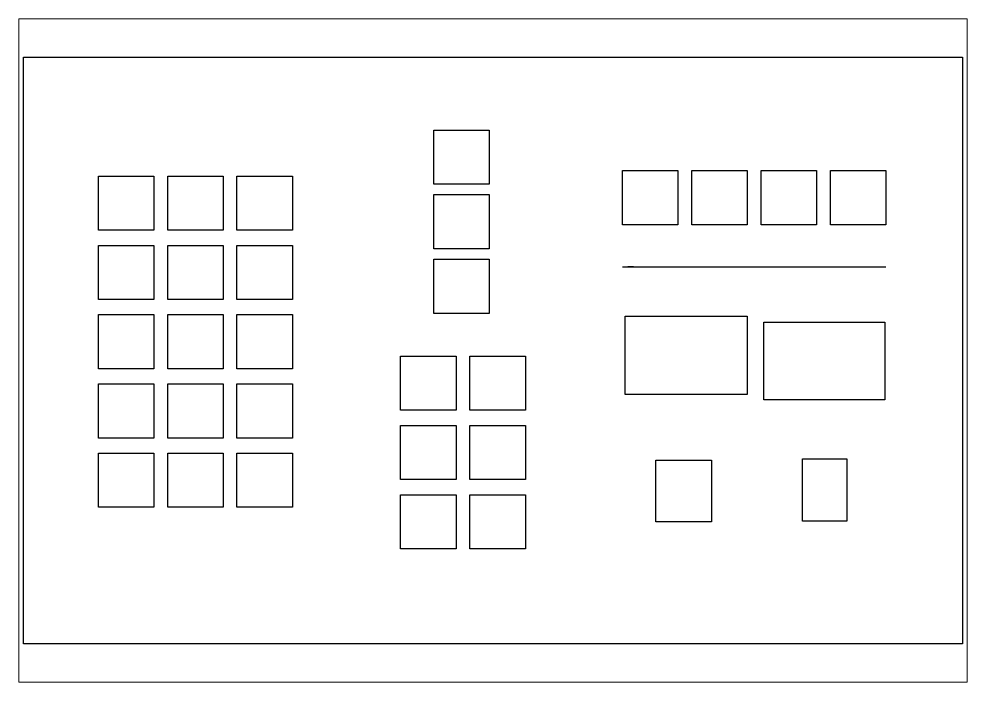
# Paper-space layout 'Layout1' of a CAD drawing. Header units: millimetres. Extents: x 0 to 289, y 0 to 202.
# The model-space entities are those that its viewports show. They can reach past a viewport. Long polylines and large blocks are cut down to what shows.
import ezdxf

# ---------------------------------------------------------------- set-up
doc = ezdxf.new("R2010")
doc.units = ezdxf.units.MM
doc.header["$XCLIPFRAME"] = 2
picture_1 = doc.add_image_def('image1.jpg', size_in_pixel=(1280, 800))
picture_2 = doc.add_image_def('image2.jpg', size_in_pixel=(44, 43))
picture_3 = doc.add_image_def('image3.png', size_in_pixel=(100, 141))
picture_4 = doc.add_image_def('image4.png', size_in_pixel=(165, 106))
picture_5 = doc.add_image_def('image5.png', size_in_pixel=(162, 104))
picture_6 = doc.add_image_def('image6.png', size_in_pixel=(76, 84))

# ---------------------------------------------------------------- blocks, each defined once
blk = doc.blocks.new('*U1')
image = blk.add_image(picture_2, insert=(-10, -9.77), size_in_units=(20, 19.55))
image.dxf.flags = 15
blk = doc.blocks.new('*U2')
at = {"color": 0, "linetype": 'ByBlock', "lineweight": -2, "transparency": 16777216}
for p in [(0, 100), (25, 100), (50, 100), (0, 75), (25, 75), (50, 75), (0, 50), (25, 50), (50, 50), (0, 25), (25, 25), (50, 25), (0, 0), (25, 0), (50, 0)]:
    blk.add_blockref('*U1', p, dxfattribs=at)
blk = doc.blocks.new('*U10')
image = blk.add_image(picture_2, insert=(-10, -9.77), size_in_units=(20, 19.55))
image.dxf.flags = 15
blk = doc.blocks.new('*U12')
at = {"color": 0, "linetype": 'ByBlock', "lineweight": -2, "transparency": 16777216}
for p in [(0, 50), (25, 50), (0, 25), (25, 25), (0, 0), (25, 0)]:
    blk.add_blockref('*U10', p, dxfattribs=at)
blk = doc.blocks.new('*U17')
image = blk.add_image(picture_2, insert=(-10, -9.77), size_in_units=(20, 19.55))
image.dxf.flags = 15
blk = doc.blocks.new('*U19')
at = {"color": 0, "linetype": 'ByBlock', "lineweight": -2, "transparency": 16777216}
for p in [(0, 46.6364), (0, 23.3182), (0, 0)]:
    blk.add_blockref('*U17', p, dxfattribs=at)
blk = doc.blocks.new('*U24')
image = blk.add_image(picture_2, insert=(-10, -9.77), size_in_units=(20, 19.55))
image.dxf.flags = 15
blk = doc.blocks.new('*U26')
at = {"color": 0, "linetype": 'ByBlock', "lineweight": -2, "transparency": 16777216}
for p in [(0, 0), (25, 0), (50, 0), (75, 0)]:
    blk.add_blockref('*U24', p, dxfattribs=at)

msp = doc.modelspace()

# ---------------------------------------------------------------- linework, layer by layer
for p, q in [((406, 186), (501, 186)), ((410, 186), (408, 186)), ((408, 186), (410, 186))]:
    msp.add_line(p, q)

# ---------------------------------------------------------------- block references
for name, p in [('*U19', (348, 179)), ('*U26', (416, 211)), ('*U2', (227, 109)), ('*U12', (336, 94))]:
    msp.add_blockref(name, p)

# ---------------------------------------------------------------- pictures from other files: only their frames are drawn
image = msp.add_image(picture_1, insert=(190, 50), size_in_units=(338.67, 211.67))
image.dxf.flags = 7
image = msp.add_image(picture_5, insert=(407, 140), size_in_units=(43.98, 28.24))
image.dxf.flags = 15
image = msp.add_image(picture_4, insert=(457, 138), size_in_units=(43.66, 28.05))
image.set_boundary_path([(-0.5, -0.5), (164.5, 105.5)])
image.dxf.flags = 15
image = msp.add_image(picture_3, insert=(471, 94.21), size_in_units=(15.94, 22.48))
image.dxf.flags = 7
image = msp.add_image(picture_6, insert=(418, 94), size_in_units=(20.11, 22.23))
image.dxf.flags = 15

psp = doc.layouts.get("Layout1")

# ---------------------------------------------------------------- viewports
at = {"layer": '0'}
psp.add_viewport(center=(144.66, 101.02), size=(288.93, 202.2705), view_center_point=(359.33, 155.83), view_height=239.3662, dxfattribs=at)

doc.saveas('drawing.dxf')
